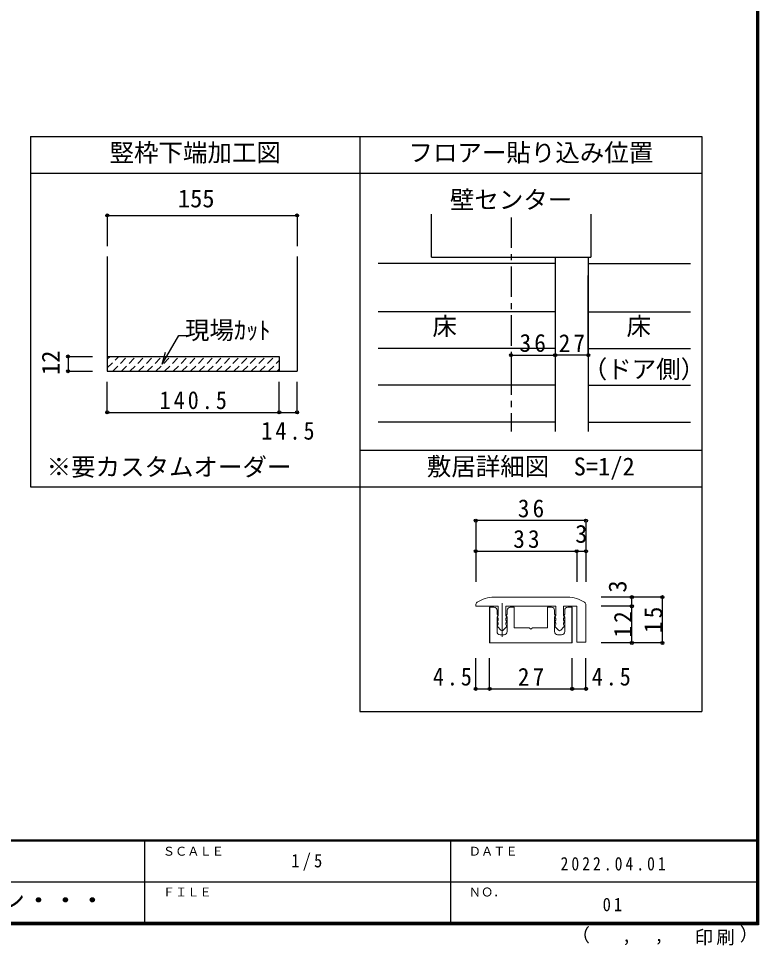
# Model space of a CAD drawing. Units: millimetres at full size, sheet at 1:5, with parts at other scales. Extents: x -973 to 977, y -718 to 696.
# Drawn here: x 372 to 977, y -718 to 40 of the extents above; entities that cross this region are included whole.
import ezdxf
from ezdxf.enums import TextEntityAlignment as Align

# ---------------------------------------------------------------- set-up
doc = ezdxf.new("R2010")
doc.units = ezdxf.units.MM
doc.header["$LTSCALE"] = 5
doc.header["$PDMODE"] = 32
doc.header["$PDSIZE"] = 2.5
doc.linetypes.add('CHAIN1', pattern=[8, 5, -1, 1, -1])
doc.linetypes.add('DASHED1', pattern=[1.8, 1.2, -0.6])
for name, color, linetype in [('0-0_補助線', 7, 'Continuous'), ('0-1_通り芯', 4, 'CHAIN1'), ('0-3_仕上', 7, 'Continuous'), ('0-4_枠', 3, 'Continuous'), ('0-A_文字', 3, 'Continuous'), ('0-B_寸法', 7, 'Continuous'), ('0-C_ﾊｯﾁ', 4, 'DASHED1'), ('0-D', 4, 'Continuous'), ('1-B_寸法', 7, 'Continuous'), ('F-1_通り芯', 6, 'Continuous'), ('F-A_文字', 7, 'Continuous')]:
    doc.layers.add(name, color=color, linetype=linetype)
doc.layers.add('1-7_金物', color=7, linetype='Continuous', lineweight=18)
doc.styles.add('ＭＳ ゴシック', font='')
doc.styles.get('ＭＳ ゴシック').set_extended_font_data('MS Gothic')

msp = doc.modelspace()

# ---------------------------------------------------------------- linework, layer by layer
at = {"layer": '0-1_通り芯'}
msp.add_line((774.586, -122.75), (774.586, -297.827), dxfattribs=at)
at = {"layer": '0-3_仕上'}
for p, q in [((709.586, -155.114), (709.586, -120.032)), ((839.586, -120.032), (839.586, -155.114)), ((709.586, -155.114), (839.586, -155.114))]:
    msp.add_line(p, q, dxfattribs=at)
at = {"layer": '0-4_枠'}
for p, q in [((444.676, -154.826), (444.676, -248.458)), ((599.676, -154.826), (599.676, -248.458)), ((810.586, -155.114), (810.586, -297.827)), ((837.586, -155.114), (837.586, -297.827)), ((444.676, -236.458), (585.176, -236.458)), ((585.176, -236.458), (585.176, -248.458))]:
    msp.add_line(p, q, dxfattribs=at)
at = {"layer": '0-A_文字'}
for p, q in [((382.073, -56.5), (382.073, -343.026)), ((930.501, -56.5), (930.501, -526.5)), ((382.073, -86.5), (650.928, -86.5)), ((650.928, -86.5), (930.501, -86.5)), ((650.928, -313.026), (930.501, -313.026)), ((382.073, -343.026), (650.928, -343.026)), ((650.928, -343.026), (930.501, -343.026)), ((650.928, -526.5), (930.501, -526.5))]:
    msp.add_line(p, q, dxfattribs=at)
at = {"layer": '0-A_文字', "color": 7}
msp.add_line((489.57, -242.666), (492.158, -233.006), dxfattribs=at)
at = {"layer": '0-A_文字'}
for points in [[(382.073, -56.5), (650.928, -56.5), (930.501, -56.5)], [(650.928, -56.5), (650.928, -343.026), (650.928, -526.5)]]:
    msp.add_lwpolyline(points, dxfattribs=at)
at = {"layer": '0-A_文字', "color": 7}
msp.add_lwpolyline([(489.57, -242.666), (503.138, -219.166), (509.957, -219.166)], dxfattribs=at)
at = {"layer": '0-B_寸法', "color": 4}
for p, q in [((444.676, -121.154), (599.676, -121.154)), ((444.676, -121.154), (444.676, -146.154)), ((599.676, -121.154), (599.676, -146.154)), ((837.586, -235.364), (837.586, -170.114)), ((412.676, -236.458), (412.676, -248.458)), ((412.676, -236.458), (432.676, -236.458)), ((774.586, -235.364), (810.586, -235.364)), ((774.586, -235.364), (774.586, -244.978)), ((810.586, -235.364), (810.586, -244.978)), ((837.586, -235.364), (810.586, -235.364)), ((412.676, -248.458), (432.676, -248.458)), ((444.676, -282.13), (444.676, -257.13)), ((585.176, -282.13), (585.176, -257.13)), ((599.676, -282.13), (599.676, -257.13)), ((444.676, -282.13), (585.176, -282.13)), ((585.176, -282.13), (599.676, -282.13))]:
    msp.add_line(p, q, dxfattribs=at)
at = {"layer": '0-B_寸法', "color": 3}
msp.add_line((444.676, -248.458), (599.676, -248.458), dxfattribs=at)
at = {"layer": '0-B_寸法'}
for p in [(444.676, -121.154), (599.676, -121.154), (774.586, -235.364), (810.586, -235.364), (837.586, -235.364), (412.676, -236.458), (412.676, -248.458), (444.676, -282.13), (585.176, -282.13), (599.676, -282.13)]:
    msp.add_point(p, dxfattribs=at)
at = {"layer": '0-C_ﾊｯﾁ'}
for p, q in [((444.676, -245.792), (454.01, -236.458)), ((444.676, -238.721), (446.939, -236.458)), ((449.081, -248.458), (461.081, -236.458)), ((456.152, -248.458), (468.152, -236.458)), ((463.223, -248.458), (475.223, -236.458)), ((470.294, -248.458), (482.294, -236.458)), ((477.365, -248.458), (489.365, -236.458)), ((484.437, -248.458), (496.437, -236.458)), ((491.508, -248.458), (503.508, -236.458)), ((498.579, -248.458), (510.579, -236.458)), ((505.65, -248.458), (517.65, -236.458)), ((512.721, -248.458), (524.721, -236.458)), ((519.792, -248.458), (531.792, -236.458)), ((526.863, -248.458), (538.863, -236.458)), ((533.934, -248.458), (545.934, -236.458)), ((541.005, -248.458), (553.005, -236.458)), ((548.076, -248.458), (560.076, -236.458)), ((555.147, -248.458), (567.147, -236.458)), ((562.218, -248.458), (574.218, -236.458)), ((569.289, -248.458), (581.289, -236.458)), ((576.36, -248.458), (585.176, -239.643)), ((583.432, -248.458), (585.176, -246.714))]:
    msp.add_line(p, q, dxfattribs=at)
at = {"layer": '0-D'}
for p, q in [((810.586, -160.364), (666.086, -160.364)), ((837.586, -160.364), (921.182, -160.364)), ((810.586, -199.978), (666.086, -199.978)), ((837.586, -199.978), (921.182, -199.978)), ((810.586, -229.978), (666.086, -229.978)), ((837.586, -229.978), (921.182, -229.978)), ((810.586, -259.978), (666.086, -259.978)), ((837.586, -259.978), (921.182, -259.978)), ((810.586, -289.978), (666.086, -289.978)), ((837.586, -289.978), (921.182, -289.978))]:
    msp.add_line(p, q, dxfattribs=at)
at = {"layer": '1-7_金物'}
for p, q in [((745.714, -439.375), (745.714, -440.584)), ((760.714, -433.084), (820.714, -433.084)), ((835.714, -439.375), (835.714, -469.834)), ((745.714, -440.584), (764.089, -440.584)), ((760.589, -441.334), (756.964, -441.334)), ((756.964, -470.584), (756.964, -441.334)), ((757.214, -470.584), (757.214, -441.334)), ((763.089, -446.959), (763.089, -443.834)), ((763.089, -446.959), (763.607, -447.823)), ((764.089, -440.584), (764.089, -448.084)), ((770.339, -440.584), (770.339, -448.084)), ((770.339, -440.584), (811.089, -440.584)), ((771.339, -446.959), (770.821, -447.823)), ((771.339, -446.959), (771.339, -443.834)), ((773.839, -441.334), (777.214, -441.334)), ((777.214, -441.334), (777.214, -458.084)), ((807.589, -441.334), (804.214, -441.334)), ((804.214, -441.334), (804.214, -458.084)), ((810.089, -446.959), (810.089, -443.834)), ((810.089, -446.959), (810.608, -447.823)), ((811.089, -440.584), (811.089, -448.084)), ((817.339, -440.584), (817.339, -448.084)), ((817.339, -440.584), (828.214, -440.584)), ((818.339, -446.959), (817.821, -447.823)), ((818.339, -446.959), (818.339, -443.834)), ((824.214, -441.334), (824.214, -470.584)), ((828.214, -440.584), (828.214, -469.834)), ((763.089, -449.459), (763.607, -448.594)), ((763.089, -461.334), (763.089, -449.459)), ((763.571, -448.948), (764.089, -448.084)), ((763.571, -449.719), (764.089, -450.584)), ((763.571, -452.698), (764.089, -451.834)), ((763.571, -453.469), (764.089, -454.334)), ((764.089, -450.584), (764.089, -451.834)), ((764.089, -454.334), (764.089, -455.584)), ((770.857, -448.948), (770.339, -448.084)), ((770.857, -449.719), (770.339, -450.584)), ((770.339, -450.584), (770.339, -451.834)), ((770.857, -452.698), (770.339, -451.834)), ((770.857, -453.469), (770.339, -454.334)), ((770.339, -454.334), (770.339, -455.584)), ((771.339, -449.459), (770.821, -448.594)), ((771.339, -461.334), (771.339, -449.459)), ((810.089, -449.459), (810.608, -448.594)), ((810.089, -461.334), (810.089, -449.459)), ((810.571, -448.948), (811.089, -448.084)), ((810.571, -449.719), (811.089, -450.584)), ((810.571, -452.698), (811.089, -451.834)), ((810.571, -453.469), (811.089, -454.334)), ((811.089, -450.584), (811.089, -451.834)), ((811.089, -454.334), (811.089, -455.584)), ((817.857, -448.948), (817.339, -448.084)), ((817.857, -449.719), (817.339, -450.584)), ((817.339, -450.584), (817.339, -451.834)), ((817.857, -452.698), (817.339, -451.834)), ((817.857, -453.469), (817.339, -454.334)), ((817.339, -454.334), (817.339, -455.584)), ((818.339, -449.459), (817.821, -448.594)), ((818.339, -461.334), (818.339, -449.459)), ((763.571, -456.448), (764.089, -455.584)), ((766.298, -460.183), (763.664, -457.344)), ((770.764, -457.344), (768.131, -460.183)), ((770.857, -456.448), (770.339, -455.584)), ((789.464, -458.084), (777.214, -458.084)), ((790.714, -459.334), (789.464, -458.084)), ((790.714, -459.334), (791.964, -458.084)), ((804.214, -458.084), (791.964, -458.084)), ((810.571, -456.448), (811.089, -455.584)), ((813.298, -460.183), (810.664, -457.344)), ((817.764, -457.344), (815.131, -460.183)), ((817.857, -456.448), (817.339, -455.584)), ((768.839, -463.834), (765.589, -463.834)), ((812.589, -463.834), (815.839, -463.834)), ((828.214, -469.834), (835.714, -469.834))]:
    msp.add_line(p, q, dxfattribs=at)
at = {"layer": '1-7_金物', "color": 4}
msp.add_line((767.214, -438.084), (767.214, -465.437), dxfattribs=at)
at = {"layer": '1-7_金物'}
msp.add_lwpolyline([(820.839, -441.334), (824.464, -441.334), (824.464, -470.584), (756.964, -470.584)], dxfattribs=at)
for centre, radius, start, end in [((748.214, -439.375), 2.5, 123.74899, 180), ((760.714, -458.084), 25, 90, 123.74899), ((820.714, -458.084), 25, 56.25101, 90), ((833.214, -439.375), 2.5, 0, 56.25101), ((760.589, -443.834), 2.5, 0, 90), ((773.839, -443.834), 2.5, 90, 180), ((807.589, -443.834), 2.5, 0, 90), ((820.839, -443.834), 2.5, 90, 180), ((764.214, -449.334), 0.75, 149.05366, 210.94634), ((764.214, -453.084), 0.75, 149.05366, 210.94634), ((762.964, -448.209), 0.75, 329.05368, 30.94635), ((771.464, -448.209), 0.75, 149.05365, 210.94632), ((770.214, -449.334), 0.75, 329.05366, 30.94634), ((770.214, -453.084), 0.75, 329.05366, 30.94634), ((811.214, -449.334), 0.75, 149.05366, 210.94634), ((811.214, -453.084), 0.75, 149.05366, 210.94634), ((809.964, -448.209), 0.75, 329.05368, 30.94635), ((818.464, -448.209), 0.75, 149.05365, 210.94632), ((817.214, -449.334), 0.75, 329.05366, 30.94634), ((817.214, -453.084), 0.75, 329.05366, 30.94634), ((765.589, -461.334), 2.5, 180, 270), ((764.214, -456.834), 0.75, 149.05366, 222.83826), ((767.214, -459.334), 1.25, 222.83826, 317.16174), ((768.839, -461.334), 2.5, 270, 0), ((770.214, -456.834), 0.75, 317.16174, 30.94634), ((812.589, -461.334), 2.5, 180, 270), ((811.214, -456.834), 0.75, 149.05366, 222.83826), ((814.214, -459.334), 1.25, 222.83826, 317.16174), ((815.839, -461.334), 2.5, 270, 0), ((817.214, -456.834), 0.75, 317.16174, 30.94634)]:
    msp.add_arc(centre, radius, start, end, dxfattribs=at)
at = {"layer": '1-B_寸法', "color": 4}
for p, q in [((835.714, -370.584), (745.714, -370.584)), ((745.714, -370.584), (745.714, -420.584)), ((835.714, -370.584), (835.714, -420.584)), ((745.714, -395.584), (828.214, -395.584)), ((828.214, -395.584), (835.714, -395.584)), ((828.214, -395.584), (828.214, -420.584)), ((873.214, -440.584), (873.214, -433.084)), ((873.214, -440.584), (848.214, -440.584)), ((873.214, -470.584), (873.214, -440.584)), ((898.214, -470.584), (848.214, -470.584)), ((745.714, -508.084), (745.714, -483.084)), ((756.964, -508.084), (756.964, -483.084)), ((824.464, -508.084), (824.464, -483.084)), ((835.714, -508.084), (835.714, -483.084)), ((745.714, -508.084), (756.964, -508.084)), ((756.964, -508.084), (824.464, -508.084)), ((824.464, -508.084), (835.714, -508.084))]:
    msp.add_line(p, q, dxfattribs=at)
msp.add_lwpolyline([(898.214, -470.584), (898.214, -433.084), (848.214, -433.084)], dxfattribs=at)
at = {"layer": '1-B_寸法'}
for p in [(745.714, -370.584), (835.714, -370.584), (745.714, -395.584), (828.214, -395.584), (835.714, -395.584), (873.214, -433.084), (898.214, -433.084), (873.214, -440.584), (873.214, -470.584), (898.214, -470.584), (745.714, -508.084), (756.964, -508.084), (824.464, -508.084), (835.714, -508.084)]:
    msp.add_point(p, dxfattribs=at)
at = {"layer": 'F-1_通り芯'}
for p, q in [((974.986, 695.833), (974.986, -700.833)), ((975.82, 695.833), (975.82, -700.833)), ((976.653, 695.833), (976.653, -700.833)), ((976.653, -631.667), (-973.347, -631.667)), ((976.653, -632.5), (-973.347, -632.5)), ((474.986, -632.5), (474.986, -699.167)), ((724.986, -632.5), (724.986, -699.167)), ((1.653, -665.833), (974.986, -665.834)), ((976.653, -699.167), (-973.347, -699.167)), ((976.653, -700), (-973.347, -700)), ((976.653, -700.833), (-973.347, -700.833))]:
    msp.add_line(p, q, dxfattribs=at)

# ---------------------------------------------------------------- texts
at = {"layer": '0-0_補助線', "style": 'ＭＳ ゴシック'}
msp.add_text('※要カスタムオーダー', height=14.66, dxfattribs=at).set_placement((395.111, -338.392), align=Align.BOTTOM_LEFT)
at = {"layer": '0-A_文字', "color": 7, "style": 'ＭＳ ゴシック'}
for s, p in [('竪枠下端加工図', (446.5, -81.5)), ('フロアー貼り込み位置', (690.714, -81.5)), ('壁センター', (724.586, -120.032)), ('床', (710.336, -223.414)), ('床', (868.884, -223.414)), ('現場ｶｯﾄ', (508.138, -226.666)), ('（ドア側）', (833.086, -258.501)), ('敷居詳細図\u3000S=1/2', (705.714, -338.026))]:
    msp.add_text(s, height=14.66, dxfattribs=at).set_placement(p, align=Align.BOTTOM_LEFT)
at = {"layer": '0-B_寸法', "style": 'ＭＳ ゴシック'}
msp.add_text('155', height=14.66, dxfattribs=at).set_placement((502.366, -118.939), align=Align.BOTTOM_LEFT)
msp.add_text('12', height=14.66, rotation=90, dxfattribs=at).set_placement((410.176, -251.572), align=Align.BOTTOM_LEFT)
at = {"layer": '0-B_寸法', "char_height": 14.66, "attachment_point": 7, "style": 'ＭＳ ゴシック'}
for s, insert in [('\\T1.27;\\W0.95;36', (781.461, -232.864)), ('\\T1.27;\\W0.95;27', (813.461, -232.864)), ('\\T1.28;\\W0.9;140.5', (487.426, -279.63)), ('\\T1.28;\\W0.9;14.5', (570.551, -304.63))]:
    msp.add_mtext(s, dxfattribs=dict(at, insert=insert))
at = {"layer": '1-B_寸法', "style": 'ＭＳ ゴシック'}
msp.add_text('3', height=14.66, dxfattribs=at).set_placement((826.964, -393.084), align=Align.BOTTOM_LEFT)
msp.add_text('3', height=14.66, rotation=90, dxfattribs=at).set_placement((873.214, -429.451), align=Align.BOTTOM_LEFT)
at = {"layer": '1-B_寸法', "char_height": 14.66, "attachment_point": 7, "style": 'ＭＳ ゴシック'}
for s, insert in [('\\T1.27;\\W0.95;36', (780.089, -368.084)), ('\\T1.27;\\W0.95;33', (776.339, -393.084)), ('\\T1.27;\\W0.9;4.5', (710.732, -505.584)), ('\\T1.27;\\W0.95;27', (780.089, -505.584)), ('\\T1.27;\\W0.9;4.5', (840.536, -505.584))]:
    msp.add_mtext(s, dxfattribs=dict(at, insert=insert))
at = {"layer": '1-B_寸法', "char_height": 14.66, "attachment_point": 7, "rotation": 90, "style": 'ＭＳ ゴシック'}
for s, insert in [('\\T1.27;\\W0.95;12', (873.214, -466.209)), ('\\T1.27;\\W0.95;15', (898.214, -462.459))]:
    msp.add_mtext(s, dxfattribs=dict(at, insert=insert))
at = {"layer": 'F-A_文字', "style": 'ＭＳ ゴシック'}
for s, height, p in [('ＳＣＡＬＥ', 7.331, (489.986, -646.667)), ('ＤＡＴＥ', 7.331, (739.986, -646.667)), ('ＦＩＬＥ', 7.331, (489.986, -680)), ('ＮＯ．', 7.331, (739.986, -680.001)), ('（', 11, (823.992, -718.052)), ('）', 11, (961.387, -717.355)), (',', 11, (865.199, -718.052)), (',', 11, (891.686, -717.588))]:
    msp.add_text(s, height=height, dxfattribs=at).set_placement(p, align=Align.BOTTOM_LEFT)
at = {"layer": 'F-A_文字', "style": 'ＭＳ ゴシック', "width": 1.1}
msp.add_text('ウッドワン・・・', height=14.66, dxfattribs=at).set_placement((267.486, -692.5), align=Align.BOTTOM_LEFT)
at = {"layer": 'F-A_文字', "char_height": 11, "attachment_point": 7, "style": 'ＭＳ ゴシック'}
for s, insert in [('\\T1.38;\\W0.9;1/5', (594.986, -656.667)), ('\\T1.39;\\W0.85;2022.04.01', (814.986, -656.667)), ('\\T1.36;\\W0.9;01', (849.361, -690.001)), ('\\T1.17;印刷', (924.678, -717.82))]:
    msp.add_mtext(s, dxfattribs=dict(at, insert=insert))

doc.saveas('drawing.dxf')
